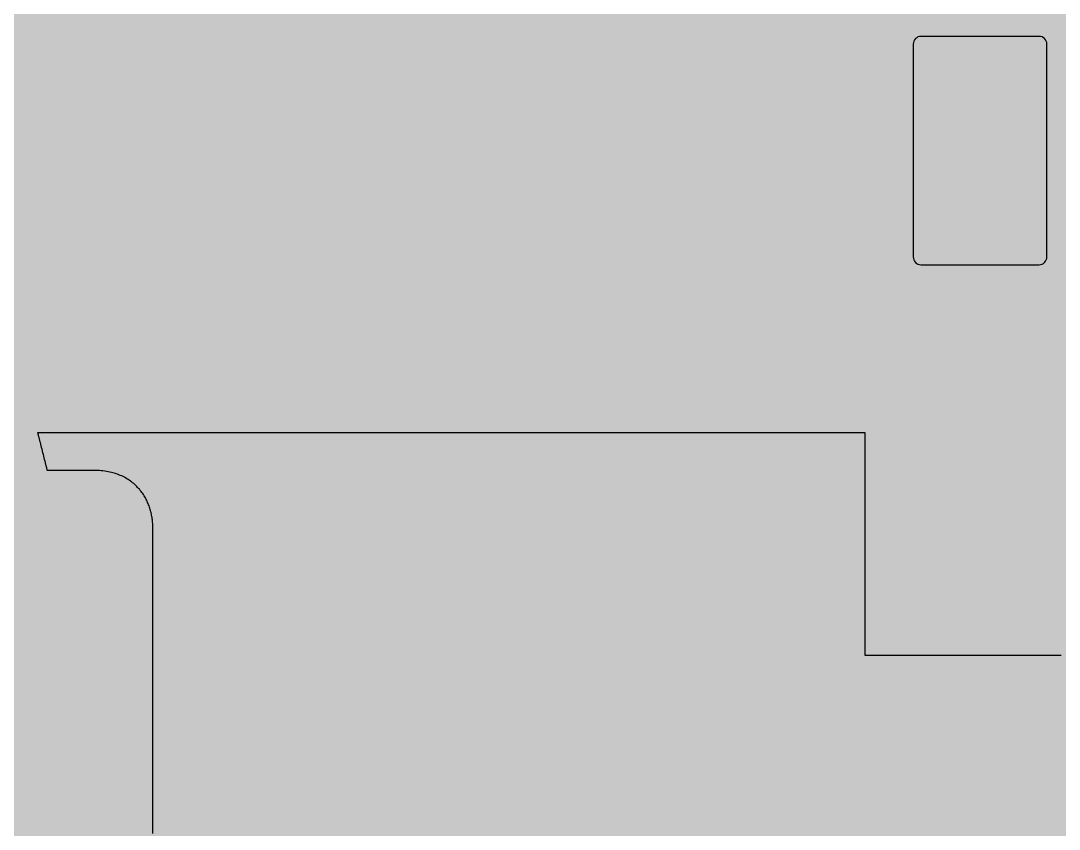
# Model space of a CAD drawing. Header units: millimetres. Extents: x 270.5 to 330.6, y -5.3 to 60.6.
# Drawn here: x 308.26 to 320.39, y 27.62 to 37.06 of the extents above; entities that cross this region are included whole.
import ezdxf

# ---------------------------------------------------------------- set-up
doc = ezdxf.new("R2010")
doc.units = ezdxf.units.MM
doc.layers.add('GSCOLORFILL', color=3, linetype='Continuous', lineweight=0)
doc.layers.add('GSDIMS', color=1, linetype='Continuous', lineweight=0)
for name, color, linetype in [('L18', 4, 'Continuous'), ('L25', 1, 'Continuous'), ('Layer 1', 7, 'Continuous'), ('Red Layer TWO', 240, 'Continuous')]:
    doc.layers.add(name, color=color, linetype=linetype)

# ---------------------------------------------------------------- blocks, each defined once
blk = doc.blocks.new('*U3')
at = {"layer": 'GSCOLORFILL', "true_color": 0xfedb00, "transparency": 33554687}
blk.add_hatch(color=40, dxfattribs=at).paths.add_polyline_path([(-300, -300), (300, -300), (300, 300), (-300, 300)])
blk = doc.blocks.new('3 Stacked Cars')
at = {"layer": 'Red Layer TWO'}
h = blk.add_hatch(color=256, dxfattribs=at)
h.dxf.hatch_style = 1
edge = h.paths.add_edge_path()
edge.add_spline(control_points=[(-304.8, -121.07), (-304.8, -121.07), (-304.8, -96.21), (-304.8, -96.21), (-304.8, -96.21), (-304.8, -95.71), (-305.2, -95.31), (-305.69, -95.31)], knot_values=[0.666668, 0.666668, 0.666668, 0.666668, 0.777778, 0.777778, 0.777778, 0.777778, 1, 1, 1, 1], degree=3, periodic=0)
edge.add_spline(control_points=[(-305.69, -95.31), (-305.69, -95.31), (-309.14, -95.31), (-312.59, -95.31)], knot_values=[0, 0, 0, 0, 0.055556, 0.055556, 0.055556, 0.055556], degree=3, periodic=0)
edge.add_spline(control_points=[(-312.59, -95.31), (-316.05, -95.31), (-319.5, -95.31), (-319.5, -95.31), (-319.5, -95.31), (-319.5, -95.31), (-319.5, -95.31), (-319.5, -95.31)], knot_values=[0.055556, 0.055556, 0.055556, 0.055556, 0.111111, 0.111111, 0.111111, 0.111111, 0.111112, 0.111112, 0.111112, 0.111112], degree=3, periodic=0)
edge.add_spline(control_points=[(-319.5, -95.31), (-319.99, -95.31), (-320.39, -95.71), (-320.39, -96.21), (-320.39, -96.21), (-320.39, -96.21), (-320.39, -96.21), (-320.39, -96.21)], knot_values=[0.111112, 0.111112, 0.111112, 0.111112, 0.222222, 0.222222, 0.222222, 0.222222, 0.222223, 0.222223, 0.222223, 0.222223], degree=3, periodic=0)
edge.add_spline(control_points=[(-320.39, -96.21), (-320.39, -96.21), (-320.39, -121.07), (-320.39, -121.07), (-320.39, -121.07), (-320.39, -121.07), (-320.39, -121.07), (-320.39, -121.07)], knot_values=[0.222223, 0.222223, 0.222223, 0.222223, 0.333333, 0.333333, 0.333333, 0.333333, 0.333334, 0.333334, 0.333334, 0.333334], degree=3, periodic=0)
edge.add_spline(control_points=[(-320.39, -121.07), (-320.39, -121.56), (-319.99, -121.96), (-319.5, -121.96), (-319.5, -121.96), (-319.5, -121.96), (-319.5, -121.96), (-319.5, -121.96)], knot_values=[0.333334, 0.333334, 0.333334, 0.333334, 0.444444, 0.444444, 0.444444, 0.444444, 0.444446, 0.444446, 0.444446, 0.444446], degree=3, periodic=0)
edge.add_spline(control_points=[(-319.5, -121.96), (-319.5, -121.96), (-305.69, -121.96), (-305.69, -121.96), (-305.69, -121.96), (-305.69, -121.96), (-305.69, -121.96), (-305.69, -121.96)], knot_values=[0.444446, 0.444446, 0.444446, 0.444446, 0.555556, 0.555556, 0.555556, 0.555556, 0.555557, 0.555557, 0.555557, 0.555557], degree=3, periodic=0)
edge.add_spline(control_points=[(-305.69, -121.96), (-305.2, -121.96), (-304.8, -121.56), (-304.8, -121.07), (-304.8, -121.07), (-304.8, -121.07), (-304.8, -121.07), (-304.8, -121.07)], knot_values=[0.555557, 0.555557, 0.555557, 0.555557, 0.666667, 0.666667, 0.666667, 0.666667, 0.666668, 0.666668, 0.666668, 0.666668], degree=3, periodic=0)
edge = h.paths.add_edge_path()
edge.add_spline(control_points=[(-171.96, -121.07), (-171.96, -121.07), (-171.96, -121.07), (-171.96, -121.07), (-171.96, -121.07), (-171.96, -121.07), (-171.96, -96.21), (-171.96, -96.21)], knot_values=[0.222223, 0.222223, 0.222223, 0.222223, 0.222224, 0.222224, 0.222224, 0.222224, 0.333334, 0.333334, 0.333334, 0.333334], degree=3, periodic=0)
edge.add_spline(control_points=[(-171.96, -96.21), (-171.96, -96.21), (-171.96, -96.21), (-171.96, -96.21), (-171.96, -96.21), (-171.96, -95.71), (-172.36, -95.31), (-172.86, -95.31)], knot_values=[0.111112, 0.111112, 0.111112, 0.111112, 0.111113, 0.111113, 0.111113, 0.111113, 0.222223, 0.222223, 0.222223, 0.222223], degree=3, periodic=0)
edge.add_spline(control_points=[(-172.86, -95.31), (-172.86, -95.31), (-172.86, -95.31), (-172.86, -95.31), (-172.86, -95.31), (-172.86, -95.31), (-176.31, -95.31), (-179.76, -95.31)], knot_values=[0.055556, 0.055556, 0.055556, 0.055556, 0.055557, 0.055557, 0.055557, 0.055557, 0.111112, 0.111112, 0.111112, 0.111112], degree=3, periodic=0)
edge.add_spline(control_points=[(-179.76, -95.31), (-183.21, -95.31), (-186.66, -95.31), (-186.66, -95.31)], knot_values=[0, 0, 0, 0, 0.055556, 0.055556, 0.055556, 0.055556], degree=3, periodic=0)
edge.add_spline(control_points=[(-186.66, -95.31), (-187.15, -95.31), (-187.56, -95.71), (-187.56, -96.21), (-187.56, -96.21), (-187.56, -96.21), (-187.56, -121.07), (-187.56, -121.07)], knot_values=[0.666668, 0.666668, 0.666668, 0.666668, 0.88889, 0.88889, 0.88889, 0.88889, 1, 1, 1, 1], degree=3, periodic=0)
edge.add_spline(control_points=[(-187.56, -121.07), (-187.56, -121.07), (-187.56, -121.07), (-187.56, -121.07), (-187.56, -121.07), (-187.56, -121.56), (-187.15, -121.96), (-186.66, -121.96)], knot_values=[0.555557, 0.555557, 0.555557, 0.555557, 0.555558, 0.555558, 0.555558, 0.555558, 0.666668, 0.666668, 0.666668, 0.666668], degree=3, periodic=0)
edge.add_spline(control_points=[(-186.66, -121.96), (-186.66, -121.96), (-186.66, -121.96), (-186.66, -121.96), (-186.66, -121.96), (-186.66, -121.96), (-172.86, -121.96), (-172.86, -121.96)], knot_values=[0.444446, 0.444446, 0.444446, 0.444446, 0.444447, 0.444447, 0.444447, 0.444447, 0.555557, 0.555557, 0.555557, 0.555557], degree=3, periodic=0)
edge.add_spline(control_points=[(-172.86, -121.96), (-172.86, -121.96), (-172.86, -121.96), (-172.86, -121.96), (-172.86, -121.96), (-172.36, -121.96), (-171.96, -121.56), (-171.96, -121.07)], knot_values=[0.333334, 0.333334, 0.333334, 0.333334, 0.333336, 0.333336, 0.333336, 0.333336, 0.444446, 0.444446, 0.444446, 0.444446], degree=3, periodic=0)
edge = h.paths.add_edge_path()
edge.add_spline(control_points=[(-48.87, -50.3), (-48.87, -50.3), (-48.87, -50.3), (-48.87, -50.3), (-48.87, -50.3), (-48.87, -50.3), (-48.87, -25.43), (-48.87, -25.43)], knot_values=[0.222223, 0.222223, 0.222223, 0.222223, 0.222224, 0.222224, 0.222224, 0.222224, 0.333334, 0.333334, 0.333334, 0.333334], degree=3, periodic=0)
edge.add_spline(control_points=[(-48.87, -25.43), (-48.87, -25.43), (-48.87, -25.43), (-48.87, -25.43), (-48.87, -25.43), (-48.87, -24.94), (-49.27, -24.54), (-49.77, -24.54)], knot_values=[0.111112, 0.111112, 0.111112, 0.111112, 0.111113, 0.111113, 0.111113, 0.111113, 0.222223, 0.222223, 0.222223, 0.222223], degree=3, periodic=0)
edge.add_spline(control_points=[(-49.77, -24.54), (-49.77, -24.54), (-49.77, -24.54), (-49.77, -24.54), (-49.77, -24.54), (-49.77, -24.54), (-53.22, -24.54), (-56.67, -24.54)], knot_values=[0.055556, 0.055556, 0.055556, 0.055556, 0.055557, 0.055557, 0.055557, 0.055557, 0.111112, 0.111112, 0.111112, 0.111112], degree=3, periodic=0)
edge.add_spline(control_points=[(-56.67, -24.54), (-60.12, -24.54), (-63.57, -24.54), (-63.57, -24.54)], knot_values=[0, 0, 0, 0, 0.055556, 0.055556, 0.055556, 0.055556], degree=3, periodic=0)
edge.add_spline(control_points=[(-63.57, -24.54), (-64.07, -24.54), (-64.47, -24.94), (-64.47, -25.43), (-64.47, -25.43), (-64.47, -25.43), (-64.47, -50.3), (-64.47, -50.3)], knot_values=[0.666668, 0.666668, 0.666668, 0.666668, 0.88889, 0.88889, 0.88889, 0.88889, 1, 1, 1, 1], degree=3, periodic=0)
edge.add_spline(control_points=[(-64.47, -50.3), (-64.47, -50.3), (-64.47, -50.3), (-64.47, -50.3), (-64.47, -50.3), (-64.47, -50.79), (-64.07, -51.19), (-63.57, -51.19)], knot_values=[0.555557, 0.555557, 0.555557, 0.555557, 0.555558, 0.555558, 0.555558, 0.555558, 0.666668, 0.666668, 0.666668, 0.666668], degree=3, periodic=0)
edge.add_spline(control_points=[(-63.57, -51.19), (-63.57, -51.19), (-63.57, -51.19), (-63.57, -51.19), (-63.57, -51.19), (-63.57, -51.19), (-49.77, -51.19), (-49.77, -51.19)], knot_values=[0.444446, 0.444446, 0.444446, 0.444446, 0.444447, 0.444447, 0.444447, 0.444447, 0.555557, 0.555557, 0.555557, 0.555557], degree=3, periodic=0)
edge.add_spline(control_points=[(-49.77, -51.19), (-49.77, -51.19), (-49.77, -51.19), (-49.77, -51.19), (-49.77, -51.19), (-49.28, -51.19), (-48.87, -50.79), (-48.87, -50.3)], knot_values=[0.333334, 0.333334, 0.333334, 0.333334, 0.333336, 0.333336, 0.333336, 0.333336, 0.444446, 0.444446, 0.444446, 0.444446], degree=3, periodic=0)
edge = h.paths.add_edge_path()
edge.add_spline(control_points=[(74.21, 20.48), (74.21, 20.48), (74.22, 20.48), (74.22, 20.48), (74.22, 20.48), (74.22, 20.48), (74.22, 45.34), (74.22, 45.34)], knot_values=[0.222223, 0.222223, 0.222223, 0.222223, 0.222224, 0.222224, 0.222224, 0.222224, 0.333334, 0.333334, 0.333334, 0.333334], degree=3, periodic=0)
edge.add_spline(control_points=[(74.22, 45.34), (74.22, 45.34), (74.22, 45.34), (74.22, 45.34), (74.22, 45.34), (74.22, 45.83), (73.81, 46.23), (73.32, 46.23)], knot_values=[0.111112, 0.111112, 0.111112, 0.111112, 0.111113, 0.111113, 0.111113, 0.111113, 0.222223, 0.222223, 0.222223, 0.222223], degree=3, periodic=0)
edge.add_spline(control_points=[(73.32, 46.23), (73.32, 46.23), (73.32, 46.23), (73.32, 46.23), (73.32, 46.23), (73.32, 46.23), (69.87, 46.23), (66.42, 46.23)], knot_values=[0.055556, 0.055556, 0.055556, 0.055556, 0.055557, 0.055557, 0.055557, 0.055557, 0.111112, 0.111112, 0.111112, 0.111112], degree=3, periodic=0)
edge.add_spline(control_points=[(66.42, 46.23), (62.97, 46.23), (59.52, 46.23), (59.52, 46.23)], knot_values=[0, 0, 0, 0, 0.055556, 0.055556, 0.055556, 0.055556], degree=3, periodic=0)
edge.add_spline(control_points=[(59.52, 46.23), (59.02, 46.23), (58.62, 45.83), (58.62, 45.34), (58.62, 45.34), (58.62, 45.34), (58.62, 20.48), (58.62, 20.48)], knot_values=[0.666668, 0.666668, 0.666668, 0.666668, 0.88889, 0.88889, 0.88889, 0.88889, 1, 1, 1, 1], degree=3, periodic=0)
edge.add_spline(control_points=[(58.62, 20.48), (58.62, 20.48), (58.62, 20.48), (58.62, 20.48), (58.62, 20.48), (58.62, 19.98), (59.02, 19.58), (59.52, 19.58)], knot_values=[0.555557, 0.555557, 0.555557, 0.555557, 0.555558, 0.555558, 0.555558, 0.555558, 0.666668, 0.666668, 0.666668, 0.666668], degree=3, periodic=0)
edge.add_spline(control_points=[(59.52, 19.58), (59.52, 19.58), (59.52, 19.58), (59.52, 19.58), (59.52, 19.58), (59.52, 19.58), (73.32, 19.58), (73.32, 19.58)], knot_values=[0.444446, 0.444446, 0.444446, 0.444446, 0.444447, 0.444447, 0.444447, 0.444447, 0.555557, 0.555557, 0.555557, 0.555557], degree=3, periodic=0)
edge.add_spline(control_points=[(73.32, 19.58), (73.32, 19.58), (73.32, 19.58), (73.32, 19.58), (73.32, 19.58), (73.81, 19.58), (74.21, 19.98), (74.21, 20.48)], knot_values=[0.333334, 0.333334, 0.333334, 0.333334, 0.333336, 0.333336, 0.333336, 0.333336, 0.444446, 0.444446, 0.444446, 0.444446], degree=3, periodic=0)
at = {"layer": 'L25'}
blk.add_lwpolyline([(-30.2, -46.82), (-30.2, -46.25), (-30.2, -45.68), (-30.2, -45.09), (-30.2, -44.51), (-30.2, -43.92), (-30.2, -43.33), (-30.2, -42.74), (-30.2, -41.54), (-30.2, -40.34), (-30.2, -39.13), (-30.2, -37.92), (-30.21, -35.49), (-30.21, -34.28), (-30.21, -33.08), (-30.21, -31.89), (-30.21, -31.3), (-30.21, -30.71), (-30.21, -30.12), (-30.21, -29.54), (-30.21, -28.96), (-30.22, -28.38), (-30.22, -27.81), (-30.22, -27.24), (-30.22, -26.68), (-30.22, -26.12), (-30.22, -25.57), (-30.22, -25.03), (-30.22, -24.49), (-30.22, -23.96), (-30.22, -23.43), (-30.22, -22.91), (-30.22, -22.4), (-30.22, -21.9), (-30.22, -21.4), (-30.22, -20.91), (-30.22, -20.43), (-30.22, -19.96), (-30.22, -19.5), (-30.23, -19.04), (-30.23, -18.6), (-30.23, -18.16), (-30.23, -17.74), (-30.23, -17.53), (-30.23, -17.33), (-30.23, -17.12), (-30.23, -16.92), (-30.23, -16.73), (-30.23, -16.53), (-30.23, -16.34), (-30.23, -16.15), (-30.23, -15.97), (-30.23, -15.78), (-30.23, -15.6), (-30.23, -15.43), (-30.23, -15.25), (-30.23, -15.08), (-30.23, -14.91), (-30.23, -14.75), (-30.23, -14.59), (-30.23, -14.43), (-30.23, -14.27), (-30.23, -14.12), (-30.23, -13.97), (-30.23, -13.83), (-30.23, -13.68), (-30.23, -13.55), (-30.23, -13.41), (-30.23, -13.28), (-30.23, -13.15), (-30.23, -13.03), (-30.23, -12.91), (-30.23, -12.79), (-30.23, -12.68), (-30.23, -12.57), (-30.23, -12.46), (-30.23, -12.36), (-30.23, -12.26), (-30.23, -12.16), (-30.23, -12.07), (-30.23, -11.99), (-30.23, -11.9), (-30.23, -11.83), (-30.23, -11.75), (-30.23, -11.68), (-30.23, -11.61), (-30.23, -11.55), (-30.23, -11.49), (-30.23, -11.44), (-30.23, -11.39), (-30.23, -11.34), (-30.23, -11.3), (-30.23, -11.26), (-30.23, -11.23), (-30.23, -11.2), (-30.23, -11.18), (-30.23, -11.16), (-30.23, -11.15), (-30.23, -11.14), (-30.23, -11.13), (-30.23, -11.13), (-30.23, -11.13), (-30.23, -11.13), (-30.23, -11.12), (-30.23, -10.99), (-30.23, -10.87), (-30.23, -10.74), (-30.23, -10.61), (-30.24, -10.48), (-30.25, -10.35), (-30.26, -10.21), (-30.28, -10.08), (-30.3, -9.94), (-30.32, -9.81), (-30.35, -9.67), (-30.37, -9.54), (-30.4, -9.4), (-30.44, -9.26), (-30.47, -9.13), (-30.51, -8.99), (-30.56, -8.85), (-30.6, -8.72), (-30.65, -8.58), (-30.7, -8.44), (-30.76, -8.31), (-30.82, -8.17), (-30.88, -8.04), (-30.94, -7.91), (-31.01, -7.78), (-31.08, -7.64), (-31.16, -7.51), (-31.24, -7.39), (-31.32, -7.26), (-31.4, -7.13), (-31.49, -7.01), (-31.58, -6.88), (-31.68, -6.76), (-31.78, -6.64), (-31.88, -6.53), (-31.99, -6.41), (-32.1, -6.3), (-32.21, -6.19), (-32.32, -6.08), (-32.44, -5.97), (-32.57, -5.87), (-32.69, -5.77), (-32.83, -5.67), (-32.96, -5.58), (-33.1, -5.49), (-33.24, -5.4), (-33.39, -5.31), (-33.54, -5.23), (-33.69, -5.15), (-33.85, -5.08), (-34.01, -5.01), (-34.17, -4.94), (-34.34, -4.88), (-34.51, -4.82), (-34.69, -4.76), (-34.87, -4.71), (-35.05, -4.66), (-35.24, -4.62), (-35.43, -4.58), (-35.63, -4.55), (-35.83, -4.52), (-36.04, -4.49), (-36.24, -4.47), (-36.46, -4.46), (-36.56, -4.45), (-36.62, -4.45), (-36.65, -4.45), (-36.66, -4.45), (-36.66, -4.45), (-36.66, -4.45), (-36.68, -4.45), (-36.7, -4.45), (-36.73, -4.45), (-36.76, -4.45), (-36.8, -4.45), (-36.85, -4.45), (-36.91, -4.45), (-36.97, -4.45), (-37.04, -4.45), (-37.11, -4.45), (-37.19, -4.45), (-37.28, -4.45), (-37.37, -4.45), (-37.46, -4.45), (-37.56, -4.45), (-37.66, -4.45), (-37.77, -4.45), (-37.88, -4.45), (-37.99, -4.45), (-38.11, -4.45), (-38.23, -4.45), (-38.48, -4.45), (-38.73, -4.45), (-39, -4.45), (-39.53, -4.45), (-40.07, -4.45), (-40.34, -4.45), (-40.6, -4.45), (-40.85, -4.45), (-40.97, -4.45), (-41.09, -4.45), (-41.21, -4.45), (-41.32, -4.45), (-41.43, -4.45), (-41.54, -4.45), (-41.64, -4.45), (-41.74, -4.45), (-41.83, -4.45), (-41.92, -4.45), (-42.01, -4.45), (-42.09, -4.45), (-42.16, -4.45), (-42.23, -4.45), (-42.29, -4.45), (-42.34, -4.45), (-42.39, -4.45), (-42.43, -4.45), (-42.47, -4.45), (-42.49, -4.45), (-42.51, -4.45), (-42.53, -4.45), (-42.53, -4.45), (-42.53, -4.45), (-42.53, -4.44), (-42.54, -4.42), (-42.54, -4.4), (-42.55, -4.37), (-42.56, -4.34), (-42.57, -4.31), (-42.58, -4.26), (-42.59, -4.22), (-42.6, -4.16), (-42.61, -4.11), (-42.63, -4.05), (-42.65, -3.99), (-42.66, -3.92), (-42.68, -3.85), (-42.7, -3.77), (-42.72, -3.69), (-42.74, -3.61), (-42.76, -3.53), (-42.8, -3.35), (-42.85, -3.17), (-42.9, -2.98), (-42.95, -2.78), (-43, -2.58), (-43.05, -2.38), (-43.15, -1.97), (-43.2, -1.76), (-43.26, -1.56), (-43.3, -1.37), (-43.35, -1.18), (-43.4, -1), (-43.42, -0.92), (-43.44, -0.83), (-43.46, -0.75), (-43.48, -0.67), (-43.5, -0.6), (-43.52, -0.53), (-43.53, -0.46), (-43.55, -0.4), (-43.56, -0.34), (-43.58, -0.28), (-43.59, -0.23), (-43.6, -0.18), (-43.61, -0.14), (-43.62, -0.11), (-43.63, -0.07), (-43.64, -0.05), (-43.64, -0.03), (-43.64, -0.01), (-43.65, 0), (-43.65, 0), (-43.65, 0), (-43.64, 0), (-43.63, 0), (-43.62, 0), (-43.6, 0), (-43.58, 0), (-43.55, 0), (-43.52, 0), (-43.49, 0), (-43.46, 0), (-43.42, 0), (-43.37, 0), (-43.33, 0), (-43.28, 0), (-43.23, 0), (-43.17, 0), (-43.11, 0), (-43.05, 0), (-42.98, 0), (-42.91, 0), (-42.84, 0), (-42.76, 0), (-42.68, 0), (-42.6, 0), (-42.51, 0), (-42.42, 0), (-42.33, 0), (-42.23, 0), (-42.13, 0), (-42.03, 0), (-41.93, 0), (-41.82, 0), (-41.71, 0), (-41.6, 0), (-41.48, 0), (-41.36, 0), (-41.24, 0), (-41.12, 0), (-40.99, 0), (-40.86, 0), (-40.73, 0), (-40.59, 0), (-40.31, 0), (-40.03, 0), (-39.73, 0), (-39.42, 0), (-39.1, 0), (-38.77, 0), (-38.44, 0), (-38.09, 0), (-37.74, 0), (-37.38, 0), (-37.01, 0), (-36.63, 0), (-36.24, 0), (-35.85, 0), (-35.45, 0), (-35.04, 0), (-34.63, 0), (-34.21, 0), (-33.78, 0), (-33.35, 0), (-32.91, 0), (-32.47, 0), (-32.02, 0), (-31.57, 0), (-31.11, 0), (-30.65, 0), (-30.18, 0), (-29.71, 0), (-29.24, 0), (-28.76, 0), (-28.27, 0), (-27.79, 0), (-27.3, 0), (-26.32, 0), (-25.33, 0), (-24.33, 0), (-23.33, 0), (-21.31, 0), (-20.31, 0), (-19.3, 0), (-18.31, 0), (-17.31, 0), (-16.33, 0), (-15.84, 0), (-15.36, 0), (-14.88, 0), (-14.4, 0), (-13.92, 0), (-13.45, 0), (-12.99, 0), (-12.52, 0), (-12.06, 0), (-11.61, 0), (-11.16, 0), (-10.72, 0), (-10.28, 0), (-9.85, 0), (-9.42, 0), (-9, 0), (-8.59, 0), (-8.18, 0), (-7.78, 0), (-7.39, 0), (-7.01, 0), (-6.63, 0), (-6.26, 0), (-5.9, 0), (-5.54, 0), (-5.2, 0), (-4.86, 0), (-4.54, 0), (-4.22, 0), (-3.91, 0), (-3.61, 0), (-3.33, 0), (-3.05, 0), (-2.91, 0), (-2.78, 0), (-2.65, 0), (-2.52, 0), (-2.4, 0), (-2.28, 0), (-2.16, 0), (-2.04, 0), (-1.93, 0), (-1.82, 0), (-1.71, 0), (-1.61, 0), (-1.51, 0), (-1.41, 0), (-1.31, 0), (-1.22, 0), (-1.13, 0), (-1.05, 0), (-0.96, 0), (-0.88, 0), (-0.81, 0), (-0.73, 0), (-0.66, 0), (-0.6, 0), (-0.54, 0), (-0.48, 0), (-0.42, 0), (-0.37, 0), (-0.32, 0), (-0.27, 0), (-0.23, 0), (-0.19, 0), (-0.15, 0), (-0.12, 0), (-0.09, 0), (-0.07, 0), (-0.05, 0), (-0.03, 0), (-0.02, 0), (-0.01, 0), (0, 0), (0, 0), (0, 0), (0, 0), (0.01, 0), (0.02, 0), (0.03, 0), (0.05, 0), (0.07, 0), (0.1, 0), (0.13, 0), (0.16, 0), (0.2, 0), (0.24, 0), (0.28, 0), (0.33, 0), (0.38, 0), (0.44, 0), (0.5, 0), (0.56, 0), (0.63, 0), (0.7, 0), (0.77, 0), (0.85, 0), (0.93, 0), (1.01, 0), (1.1, 0), (1.19, 0), (1.28, 0), (1.38, 0), (1.48, 0), (1.58, 0), (1.69, 0), (1.79, 0), (1.91, 0), (2.02, 0), (2.14, 0), (2.26, 0), (2.39, 0), (2.51, 0), (2.64, 0), (2.78, 0), (2.91, 0), (3.05, 0), (3.19, 0), (3.34, 0), (3.48, 0), (3.63, 0), (3.79, 0), (4.1, 0), (4.42, 0), (4.75, 0), (5.1, 0), (5.45, 0), (5.81, 0), (6.18, 0), (6.56, 0), (6.95, 0), (7.34, 0), (7.75, 0), (8.16, 0), (8.58, 0), (9, 0), (9.44, 0), (9.88, 0), (10.32, 0), (10.77, 0), (11.23, 0), (11.7, 0), (12.17, 0), (12.64, 0), (13.12, 0), (13.61, 0), (14.1, 0), (14.59, 0), (15.09, 0), (15.59, 0), (16.09, 0), (16.6, 0), (17.11, 0), (18.14, 0), (19.18, 0), (20.23, 0), (21.28, 0), (22.33, 0), (24.44, 0), (25.49, 0), (26.54, 0), (27.58, 0), (28.61, 0), (29.12, 0), (29.63, 0), (30.13, 0), (30.64, 0), (31.13, 0), (31.63, 0), (32.12, 0), (32.6, 0), (33.08, 0), (33.56, 0), (34.03, 0), (34.49, 0), (34.95, 0), (35.4, 0), (35.85, 0), (36.29, 0), (36.72, 0), (37.15, 0), (37.57, 0), (37.98, 0), (38.38, 0), (38.78, 0), (39.17, 0), (39.55, 0), (39.92, 0), (40.28, 0), (40.63, 0), (40.97, 0), (41.31, 0), (41.63, 0), (41.94, 0), (42.1, 0), (42.25, 0), (42.39, 0), (42.54, 0), (42.68, 0), (42.82, 0), (42.95, 0), (43.09, 0), (43.22, 0), (43.35, 0), (43.47, 0), (43.59, 0), (43.71, 0), (43.83, 0), (43.94, 0), (44.05, 0), (44.15, 0), (44.26, 0), (44.36, 0), (44.45, 0), (44.55, 0), (44.64, 0), (44.72, 0), (44.81, 0), (44.89, 0), (44.97, 0), (45.04, 0), (45.11, 0), (45.18, 0), (45.24, 0), (45.3, 0), (45.35, 0), (45.41, 0), (45.45, 0), (45.5, 0), (45.54, 0), (45.58, 0), (45.61, 0), (45.64, 0), (45.67, 0), (45.69, 0), (45.71, 0), (45.72, 0), (45.73, 0), (45.74, 0), (45.74, 0), (45.74, 0), (45.76, 0), (45.78, 0), (45.82, 0), (45.86, 0), (45.91, 0), (45.97, 0), (46.04, 0), (46.11, 0), (46.2, 0), (46.29, 0), (46.38, 0), (46.49, 0), (46.6, 0), (46.71, 0), (46.83, 0), (46.96, 0), (47.09, 0), (47.22, 0), (47.36, 0), (47.51, 0), (47.66, 0), (47.81, 0), (47.96, 0), (48.12, 0), (48.43, 0), (48.76, 0), (49.09, 0), (49.76, 0), (50.08, 0), (50.41, 0), (50.72, 0), (50.88, 0), (51.03, 0), (51.17, 0), (51.32, 0), (51.46, 0), (51.59, 0), (51.72, 0), (51.85, 0), (51.97, 0), (52.09, 0), (52.2, 0), (52.3, 0), (52.4, 0), (52.49, 0), (52.57, 0), (52.65, 0), (52.71, 0), (52.77, 0), (52.83, 0), (52.87, 0), (52.9, 0), (52.93, 0), (52.94, 0), (52.95, 0), (52.95, 0), (52.95, -0.02), (52.95, -0.04), (52.95, -0.07), (52.95, -0.11), (52.95, -0.16), (52.95, -0.21), (52.95, -0.28), (52.95, -0.35), (52.95, -0.43), (52.95, -0.52), (52.95, -0.62), (52.95, -0.72), (52.95, -0.83), (52.95, -0.95), (52.95, -1.08), (52.95, -1.21), (52.95, -1.35), (52.95, -1.49), (52.95, -1.64), (52.95, -1.8), (52.95, -1.97), (52.95, -2.14), (52.95, -2.32), (52.95, -2.5), (52.95, -2.69), (52.95, -2.88), (52.95, -3.08), (52.95, -3.29), (52.95, -3.5), (52.95, -3.71), (52.95, -3.93), (52.95, -4.16), (52.95, -4.39), (52.95, -4.62), (52.95, -4.86), (52.95, -5.1), (52.95, -5.34), (52.95, -5.59), (52.95, -5.85), (52.95, -6.1), (52.95, -6.36), (52.95, -6.63), (52.95, -6.89), (52.95, -7.16), (52.95, -7.44), (52.95, -7.99), (52.95, -8.55), (52.95, -9.12), (52.95, -9.7), (52.95, -10.29), (52.95, -10.88), (52.95, -11.47), (52.95, -12.67), (52.95, -13.87), (52.95, -14.46), (52.95, -15.06), (52.95, -15.65), (52.95, -16.23), (52.95, -16.81), (52.95, -17.38), (52.95, -17.95), (52.95, -18.5), (52.95, -18.77), (52.95, -19.04), (52.95, -19.31), (52.95, -19.58), (52.95, -19.84), (52.95, -20.09), (52.95, -20.35), (52.95, -20.6), (52.95, -20.84), (52.95, -21.09), (52.95, -21.32), (52.95, -21.56), (52.95, -21.79), (52.95, -22.01), (52.95, -22.23), (52.95, -22.45), (52.95, -22.66), (52.95, -22.87), (52.95, -23.07), (52.95, -23.26), (52.95, -23.45), (52.95, -23.64), (52.95, -23.81), (52.95, -23.99), (52.95, -24.15), (52.95, -24.31), (52.95, -24.46), (52.95, -24.61), (52.95, -24.75), (52.95, -24.89), (52.95, -25.01), (52.95, -25.13), (52.95, -25.24), (52.95, -25.35), (52.95, -25.45), (52.95, -25.54), (52.95, -25.62), (52.95, -25.69), (52.95, -25.76), (52.95, -25.82), (52.95, -25.86), (52.95, -25.91), (52.95, -25.94), (52.95, -25.96), (52.95, -25.98), (52.95, -25.98), (52.95, -25.98), (52.97, -25.98), (52.99, -25.98), (53.02, -25.98), (53.06, -25.98), (53.11, -25.98), (53.17, -25.98), (53.23, -25.98), (53.31, -25.98), (53.39, -25.98), (53.48, -25.98), (53.58, -25.98), (53.68, -25.98), (53.79, -25.98), (53.92, -25.98), (54.04, -25.98), (54.18, -25.98), (54.32, -25.98), (54.47, -25.98), (54.62, -25.98), (54.79, -25.98), (54.96, -25.98), (55.13, -25.98), (55.31, -25.98), (55.5, -25.98), (55.69, -25.98), (55.89, -25.98), (56.09, -25.98), (56.3, -25.98), (56.52, -25.98), (56.74, -25.98), (56.96, -25.98), (57.19, -25.98), (57.42, -25.98), (57.66, -25.98), (57.9, -25.98), (58.15, -25.98), (58.4, -25.98), (58.66, -25.98), (58.92, -25.98), (59.18, -25.98), (59.44, -25.98), (59.71, -25.98), (59.99, -25.98), (60.26, -25.98), (60.54, -25.98), (60.82, -25.98), (61.1, -25.98), (61.68, -25.98), (62.26, -25.98), (62.85, -25.98), (63.45, -25.98), (64.05, -25.98), (64.66, -25.98), (65.27, -25.98), (66.5, -25.98), (67.72, -25.98), (68.33, -25.98), (68.93, -25.98), (69.53, -25.98), (70.12, -25.98), (70.7, -25.98), (71.28, -25.98), (71.85, -25.98), (72.12, -25.98), (72.4, -25.98), (72.67, -25.98), (72.94, -25.98), (73.21, -25.98), (73.47, -25.98), (73.73, -25.98), (73.99, -25.98), (74.24, -25.98), (74.49, -25.98), (74.73, -25.98), (74.97, -25.98), (75.21, -25.98), (75.44, -25.98), (75.66, -25.98), (75.88, -25.98)], dxfattribs=at)
at = {"layer": 'Layer 1', "color": 240}
blk.add_open_spline([(59.52, 46.23), (59.52, 46.23), (73.32, 46.23), (73.32, 46.23), (73.32, 46.23), (73.81, 46.23), (74.22, 45.83), (74.22, 45.34), (74.22, 45.34), (74.22, 45.34), (74.22, 20.48), (74.22, 20.48), (74.22, 20.48), (74.22, 19.98), (73.81, 19.58), (73.32, 19.58), (73.32, 19.58), (73.32, 19.58), (59.52, 19.58), (59.52, 19.58), (59.52, 19.58), (59.02, 19.58), (58.62, 19.98), (58.62, 20.48), (58.62, 20.48), (58.62, 20.48), (58.62, 45.34), (58.62, 45.34), (58.62, 45.34), (58.62, 45.83), (59.02, 46.23), (59.52, 46.23)], degree=3, knots=[0, 0, 0, 0, 0.111111, 0.111111, 0.111111, 0.111111, 0.222222, 0.222222, 0.222222, 0.222222, 0.333333, 0.333333, 0.333333, 0.333333, 0.444444, 0.444444, 0.444444, 0.444444, 0.555556, 0.555556, 0.555556, 0.555556, 0.666667, 0.666667, 0.666667, 0.666667, 0.777778, 0.777778, 0.777778, 0.777778, 1, 1, 1, 1], dxfattribs=at)

msp = doc.modelspace()

# ---------------------------------------------------------------- block references
at = {"layer": 'GSDIMS', "xscale": 0.1, "yscale": 0.1, "zscale": 0.1}
msp.add_blockref('*U3', (300.5, 30.5), dxfattribs=at)
at = {"layer": 'L18', "xscale": 0.1, "yscale": 0.1, "zscale": 0.1}
msp.add_blockref('3 Stacked Cars', (312.821, 32.253), dxfattribs=at)

doc.saveas('drawing.dxf')
